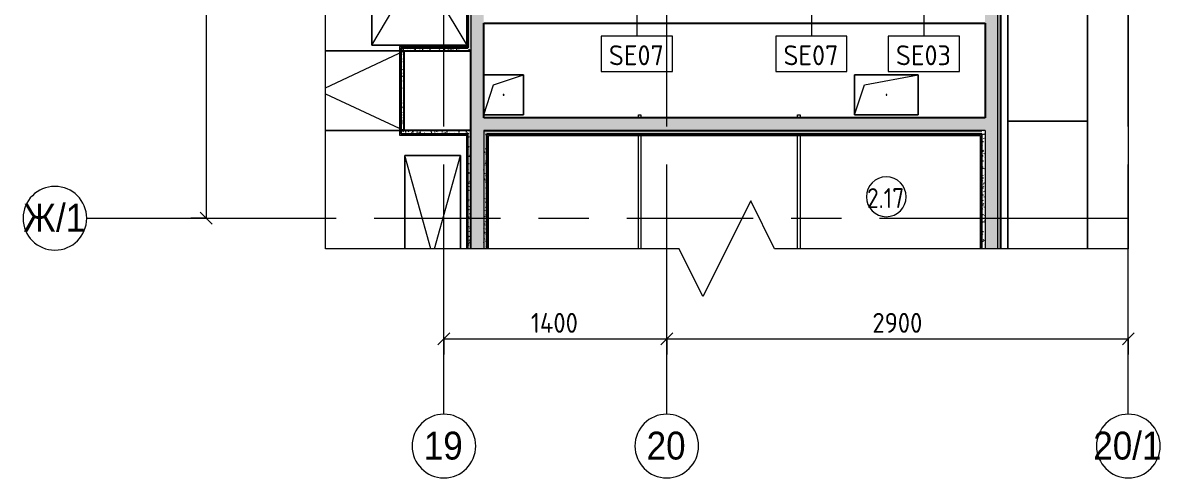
# Model space of a CAD drawing. Header units: millimetres. Extents: x 11693 to 241752, y -8553 to 29926.
# Drawn here: x 234508 to 241752, y 20520 to 23375 of the extents above; entities that cross this region are included whole.
import ezdxf

# ---------------------------------------------------------------- set-up
doc = ezdxf.new("R2010")
doc.units = ezdxf.units.MM
doc.linetypes.add('Осевая', pattern=[1587.5, 317.5, -238.125, 793.75, -238.125])
for name, color, linetype, lineweight in [('A-ANNO-DIMS', 7, 'Continuous', 9), ('A-ANNO-DIMS-50', 7, 'Continuous', 9), ('A-AREA-IDEN', 7, 'Continuous', 9), ('A-DETL-GENF', 7, 'Continuous', 9), ('A-GENM', 7, 'Continuous', 9), ('A-WALL-2', 7, 'Continuous', 9), ('I-FURN', 7, 'Continuous', 9), ('I-WALL', 7, 'Continuous', 9), ('P-SANR-FIXT-IDEN', 7, 'Continuous', 9), ('Оси', 7, 'Continuous', 9), ('Оси-1', 7, 'Continuous', 20), ('Оси-2', 7, 'Осевая', 9)]:
    doc.layers.add(name, color=color, linetype=linetype, lineweight=lineweight)
doc.layers.add('A-WALL-1', color=7, linetype='Continuous', lineweight=25, true_color=0x3c3c3c)
doc.layers.add('A-WALL-FNSH-1', color=7, linetype='Continuous', lineweight=15, true_color=0x3c3c3c)
doc.styles.add('Arial', font='arial.ttf', dxfattribs={"width": 0.9, "height": 175})
doc.styles.add('GOST Common', font='GOST_Common.ttf', dxfattribs={"width": 0.9, "height": 125})
doc.styles.add('GOST Common_1', font='GOST_Common.ttf', dxfattribs={"height": 125})
doc.styles.add('ISOCPEUR', font='isocpeur.ttf', dxfattribs={"width": 0.9, "height": 125})
doc.dimstyles.new('ISO-2_5_0_9К_БОЛЬШОЙ', dxfattribs={"dimscale": 304.8, "dimtxt": 124.497647, "dimasz": 0.246063, "dimexe": 0.19685, "dimexo": 0.492126, "dimgap": 0, "dimtad": 1, "dimdec": 0, "dimrnd": 10, "dimzin": 0, "dimdsep": 46, "dimtxsty": 'ISOCPEUR', "dimblk1": 'OBLIQUE', "dimblk2": 'OBLIQUE', "dimsah": 1, "dimcen": 0.09, "dimdle": 0.19685, "dimazin": 0, "dimtfac": 1, "dimtdec": 4, "dimtix": 1, "dimtmove": 0, "dimatfit": 3, "dimfxl": 1, "dimtvp": 1, "dimtolj": 1, "dimtzin": 0, "dimarcsym": 2})
pattern_1 = [(135, (166592.37, 0), (-37.717076, -37.717076), [53.34, -8.89, 1.778, -8.89]), (135, (166592.37, 37.694), (-37.717076, -37.717076), []), (50, (166592.37, 0), (63.763904, -5.57885), [6.667, -73.342]), (355, (166592.37, 0), (-12.334876, 66.869514), [5.334, -58.674]), (100.451, (166597.684, -0.465), (51.43036, 61.29098), [5.667, -62.332]), (46.184, (166592.37, 17.78), (94.87722, -14.714836), [10.001, -110.014]), (96.636, (166600.28, 16.55), (83.09115, 86.5993), [8.5, -93.497]), (351.184, (166592.37, 17.78), (83.09204, 86.59928), [8.001, -88.011]), (21, (166601.26, 13.335), (53.064487, -35.792726), [6.667, -73.342]), (326, (166601.26, 13.335), (21.63066, 64.46546), [5.334, -58.674]), (71.451, (166605.68, 10.35), (74.69646, 28.672367), [5.667, -62.332]), (37.5, (166592.37, 0), (1.080413, 29.594271), [1.676, -56.286, 1.676, -57.887, -58.896]), (37.5, (166592.37, 0), (1.080413, 29.594271), [-117.526, 1.676, -57.22]), (7.5, (166592.37, 0), (23.386368, 35.063507), [1.676, -32.283, 1.676, -54.953, -22.447]), (7.5, (166592.37, 0), (23.386368, 35.063507), [-90.589, 1.676, -20.771]), (327.5, (166572.545, 0), (47.456567, -2.005468), [1.676, -20.549, 1.676, -67.666, -92.011]), (327.5, (166572.545, 0), (47.456567, -2.005468), [-91.567, 1.676, -90.335]), (317.5, (166563.655, 0), (51.844948, 8.89904), [1.676, -27.216, 1.676, -44.374, -65.341]), (317.5, (166563.655, 0), (51.844948, 8.89904), [-74.943, 1.676, -63.665])]
pattern_2 = [(0, (166592.37, 0), (60.96, 15.24), [5.029, -40.691, 5.029, -40.691, -243.84]), (0, (166592.37, 0), (60.96, 15.24), [-91.44, 5.029, -86.411, 5.029, -40.691, -106.68]), (0, (166592.37, 0), (60.96, 15.24), [-228.6, 5.029, -25.451, 5.029, -71.171]), (120, (166615.23, 7.62), (-43.6782272, 45.1729086), [5.029, -40.691, 5.029, -40.691, -243.84]), (120, (166615.23, 7.62), (-43.6782272, 45.1729086), [-91.44, 5.029, -86.411, 5.029, -40.691, -106.68]), (120, (166615.23, 7.62), (-43.6782272, 45.1729086), [-228.6, 5.029, -25.451, 5.029, -71.171]), (240, (166622.85, 38.1), (-17.2817728, -60.4129086), [5.029, -40.691, 5.029, -40.691, -243.84]), (240, (166622.85, 38.1), (-17.2817728, -60.4129086), [-91.44, 5.029, -86.411, 5.029, -40.691, -106.68]), (240, (166622.85, 38.1), (-17.2817728, -60.4129086), [-228.6, 5.029, -25.451, 5.029, -71.171])]

# ---------------------------------------------------------------- blocks, each defined once
blk = doc.blocks.new('131_Сантехническая перегородка - СП-2-16286057-Фрагмент 2_4')
at = {"layer": 'A-GENM'}
for p, q in [((258.6, 8), (969, 8)), ((1080, 8), (1100, 8)), ((1100, 8), (1100, -8)), ((969, -8), (258.6, -8)), ((1100, -8), (1080, -8))]:
    blk.add_line(p, q, dxfattribs=at)
blk = doc.blocks.new('GM_Отверстие прямоугольное _в плите_ - Отверстие-21612502-Фрагмент 2_4')
at = {"layer": 'A-GENM'}
for p, q in [((-200, -125), (-200, 125)), ((-200, 125), (200, 125)), ((200, 125), (-200, 125)), ((-200, 125), (-200, -125)), ((-137.5, 62.5), (200, 125)), ((200, 125), (200, -125)), ((200, -125), (200, 125)), ((-200, -125), (-137.5, 62.5)), ((200, -125), (-200, -125)), ((-200, -125), (200, -125))]:
    blk.add_line(p, q, dxfattribs=at)
for start, end in [(360, 180), (180, 360)]:
    blk.add_arc((0, 0), 2.5, start, end, dxfattribs=at)
blk = doc.blocks.new('GM_Отверстие прямоугольное _в плите_ - Отверстие-21605184-Фрагмент 2_4')
at = {"layer": 'A-GENM'}
for p, q in [((-125, 125), (125, 125)), ((125, 125), (-125, 125)), ((-62.5, 62.5), (125, 125)), ((125, 125), (125, -125)), ((125, -125), (125, 125)), ((-125, -125), (-62.5, 62.5)), ((125, -125), (-125, -125)), ((-125, -125), (125, -125))]:
    blk.add_line(p, q, dxfattribs=at)
for start, end in [(360, 180), (180, 360)]:
    blk.add_arc((0, 0), 2.5, start, end, dxfattribs=at)
blk = doc.blocks.new('Шкаф параметрический - 1_59-26183054-Фрагмент 2_4')
at = {"layer": 'I-FURN'}
for p, q in [((0, 0), (1000, 600)), ((0, 600), (1000, 0)), ((1000, 600), (0, 600)), ((0, 600), (0, 0)), ((0, 5.6), (0, 600)), ((0, 600), (1000, 600)), ((1000, 0), (1000, 600)), ((1000, 600), (1000, 5.6)), ((0, 0), (1000, 0))]:
    blk.add_line(p, q, dxfattribs=at)
blk = doc.blocks.new('Шкаф параметрический - 5_28-26355758-Фрагмент 2_4')
at = {"layer": 'I-FURN'}
for p, q in [((664.2, 186), (1250, 350)), ((1250, 350), (664.2, 350)), ((664.2, 350), (1250, 350)), ((1250, 0), (1250, 350)), ((1250, 350), (1250, 0)), ((664.2, 164), (1250, 0)), ((664.2, 0), (1250, 0)), ((1250, 0), (664.2, 0))]:
    blk.add_line(p, q, dxfattribs=at)
blk = doc.blocks.new('Шкаф параметрический - 1_57-26355781-Фрагмент 2_4')
at = {"layer": 'I-FURN'}
for p, q in [((575.9, 269.1), (1070, 500.1)), ((1070, 500.1), (575.9, 500.1)), ((575.9, 500.1), (1041, 500.1)), ((1070, 0), (1070, 500.1)), ((575.9, 230.9), (1070, 0)), ((575.9, 0), (1070, 0)), ((1041, 0), (575.9, 0))]:
    blk.add_line(p, q, dxfattribs=at)
blk = doc.blocks.new('DET_L_Линия разрыва - М100-30911464-Фрагмент 2_4')
at = {"layer": 'A-DETL-GENF'}
for p, q in [((2750, -300), (3050, 300)), ((3050, 300), (3200, 0)), ((0, 0), (2600, 0)), ((2600, 0), (2750, -300)), ((3200, 0), (5800, 0))]:
    blk.add_line(p, q, dxfattribs=at)
blk = doc.blocks.new('DET_L_Линия разрыва - М100-30911462-Фрагмент 2_4')
at = {"layer": 'A-DETL-GENF'}
for p, q in [((2765, 300), (2615, 0)), ((3065, -300), (2765, 300)), ((2615, 0), (0, 0)), ((3215, 0), (3065, -300)), ((5830.1, 0), (3215, 0))]:
    blk.add_line(p, q, dxfattribs=at)
blk = doc.blocks.new('DET_L_Линия разрыва - М100-30911463-Фрагмент 2_4')
at = {"layer": 'A-DETL-GENF'}
for p, q in [((2371.6, -300), (2671.6, 300)), ((2671.6, 300), (2821.6, 0)), ((0, 0), (2221.6, 0)), ((2221.6, 0), (2371.6, -300)), ((2821.6, 0), (5043.3, 0))]:
    blk.add_line(p, q, dxfattribs=at)
blk = doc.blocks.new('Ось сетки - D8-29747960-Фрагмент 2_4')
at = {"layer": 'Оси-1'}
for start, end in [(360, 180), (180, 360)]:
    blk.add_arc((0, 0), 4, start, end, dxfattribs=at)
blk = doc.blocks.new('DIMBLOCK69-Фрагмент 2_4')
at = {"layer": 'A-ANNO-DIMS-50'}
for p, q in [((237152.4, 21295.6), (237152.4, 21452.6)), ((238552.4, 21295.6), (238552.4, 21452.6)), ((237152.4, 21392.6), (238552.4, 21392.6)), ((237152.4, 21392.6), (237152.4, 21295.6)), ((238552.4, 21392.6), (238552.4, 21295.6))]:
    blk.add_line(p, q, dxfattribs=at)
at = {"layer": 'A-ANNO-DIMS-50', "lineweight": 20}
for p, q in [((237152.4, 21392.6), (237114.9, 21355.1)), ((237152.4, 21392.6), (237189.9, 21430.1)), ((238552.4, 21392.6), (238514.9, 21355.1)), ((238552.4, 21392.6), (238589.9, 21430.1))]:
    blk.add_line(p, q, dxfattribs=at)
at = {"layer": 'A-ANNO-DIMS-50', "color": 0, "insert": (237699.1, 21555.9), "char_height": 125, "width": 367.747, "attachment_point": 1, "line_spacing_factor": 1.149209, "style": 'ISOCPEUR'}
blk.add_mtext('1400', dxfattribs=at)
blk = doc.blocks.new('_Oblique')
at = {"color": 0, "linetype": 'ByBlock', "lineweight": -2}
blk.add_line((-0.5, -0.5), (0.5, 0.5), dxfattribs=at)
blk = doc.blocks.new('DIMBLOCK70-Фрагмент 2_4')
at = {"layer": 'A-ANNO-DIMS-50'}
for p, q in [((238552.4, 21295.6), (238552.4, 21452.6)), ((241452.4, 21295.6), (241452.4, 21452.6)), ((238552.4, 21392.6), (241452.4, 21392.6)), ((238552.4, 21392.6), (238552.4, 21295.6)), ((241452.4, 21392.6), (241452.4, 21295.6))]:
    blk.add_line(p, q, dxfattribs=at)
at = {"layer": 'A-ANNO-DIMS-50', "lineweight": 20}
for p, q in [((238552.4, 21392.6), (238514.9, 21355.1)), ((238552.4, 21392.6), (238589.9, 21430.1)), ((241452.4, 21392.6), (241414.9, 21355.1)), ((241452.4, 21392.6), (241489.9, 21430.1))]:
    blk.add_line(p, q, dxfattribs=at)
at = {"layer": 'A-ANNO-DIMS-50', "color": 0, "insert": (239844.4, 21555.9), "char_height": 125, "width": 379.239, "attachment_point": 1, "line_spacing_factor": 1.149209, "style": 'ISOCPEUR'}
blk.add_mtext('2900', dxfattribs=at)
blk = doc.blocks.new('DIMBLOCK71-Фрагмент 2_4')
at = {"layer": 'A-ANNO-DIMS-50', "lineweight": 20}
for p, q in [((235658.9, 27000), (235621.4, 27037.5)), ((235658.9, 27000), (235696.4, 26962.5)), ((235658.9, 22150), (235621.4, 22187.5)), ((235658.9, 22150), (235696.4, 22112.5))]:
    blk.add_line(p, q, dxfattribs=at)
at = {"layer": 'A-ANNO-DIMS-50'}
for p, q in [((235658.9, 27060), (235658.9, 22150)), ((235562, 27000), (235718.9, 27000)), ((235658.9, 27000), (235562, 27000)), ((235562, 22150), (235718.9, 22150)), ((235658.9, 22150), (235562, 22150))]:
    blk.add_line(p, q, dxfattribs=at)
at = {"layer": 'A-ANNO-DIMS-50', "color": 0, "insert": (235495.6, 24411), "char_height": 125, "width": 393.604, "attachment_point": 1, "rotation": 90, "line_spacing_factor": 1.149209, "style": 'ISOCPEUR'}
blk.add_mtext('4850', dxfattribs=at)
blk = doc.blocks.new('Марка_Помещения - Номер-25198446-Фрагмент 2_4')
at = {"layer": 'A-AREA-IDEN'}
for start, end in [(360, 180), (180, 360)]:
    blk.add_arc((0, 0), 2.5, start, end, dxfattribs=at)
blk = doc.blocks.new('М_сантехническая_рамка1 - В рамке-30590747-Фрагмент 2_4')
at = {"layer": 'P-SANR-FIXT-IDEN'}
for p, q in [((4.29, 2.24), (-4.64, 2.24)), ((-4.64, 2.24), (-4.64, -2.18)), ((4.29, -2.18), (4.29, 2.24)), ((-4.64, -2.18), (4.29, -2.18))]:
    blk.add_line(p, q, dxfattribs=at)

msp = doc.modelspace()

# ---------------------------------------------------------------- hatches: boundary and pattern name
at = {"layer": 'I-WALL'}
h = msp.add_hatch(dxfattribs=at)
h.set_pattern_fill('FP_10', color=256, style=0, pattern_type=2)
h.set_pattern_definition(pattern_2)
h.paths.add_polyline_path([(240652.4, 21958.6), (240652.4, 25200), (240640.4, 25200), (240640.4, 25170), (240632.4, 25170), (240632.4, 21958.6), (240638.2, 21958.6)])
h.paths.add_polyline_path([(240652.4, 26300), (240652.4, 26880), (240632.4, 26880), (240632.4, 26330), (240640.4, 26330), (240640.4, 26300)])
h = msp.add_hatch(dxfattribs=at)
h.set_pattern_fill('FP_6', color=256, style=0, pattern_type=2)
h.set_pattern_definition(pattern_1)
h.paths.add_polyline_path([(237364.7, 21958.6), (237402.4, 21958.6), (237402.4, 26617.5), (237322.4, 26617.5), (237322.4, 21958.6), (237350.6, 21958.6)])
h = msp.add_hatch(dxfattribs=at)
h.set_pattern_fill('FP_6', color=256, style=0, pattern_type=2)
h.set_pattern_definition(pattern_1)
h.paths.add_polyline_path([(240583.1, 21958.6), (240632.4, 21958.6), (240632.4, 25200), (240552.4, 25200), (240552.4, 21958.6), (240581.2, 21958.6)])
h.paths.add_polyline_path([(240632.4, 26300), (240632.4, 26587.5), (240552.4, 26587.5), (240552.4, 26300)])
h = msp.add_hatch(dxfattribs=at)
h.set_pattern_fill('FP_10', color=256, style=0, pattern_type=2)
h.set_pattern_definition(pattern_2)
h.paths.add_polyline_path([(237322.4, 23220), (237322.4, 26330), (237302.4, 26330), (237302.4, 23220)])
h = msp.add_hatch(dxfattribs=at)
h.set_pattern_fill('FP_10', color=256, style=0, pattern_type=2)
h.set_pattern_definition(pattern_2)
h.paths.add_polyline_path([(236882.4, 22700), (236902.4, 22700), (236902.4, 23220), (236882.4, 23220), (236882.4, 23200.1)])
h = msp.add_hatch(dxfattribs=at)
h.set_pattern_fill('FP_10', color=256, style=0, pattern_type=2)
h.set_pattern_definition(pattern_2)
h.paths.add_polyline_path([(237322.4, 23200), (237322.4, 23220), (236902.4, 23220), (236902.4, 23200)])
h = msp.add_hatch(dxfattribs=at)
h.set_pattern_fill('FP_6', color=256, style=0, pattern_type=2)
h.set_pattern_definition(pattern_1)
h.paths.add_polyline_path([(240532.4, 22700), (240552.4, 22700), (240552.4, 22780), (237402.4, 22780), (237402.4, 22700), (238869.9, 22700)])
h = msp.add_hatch(dxfattribs=at)
h.set_pattern_fill('FP_10', color=256, style=0, pattern_type=2)
h.set_pattern_definition(pattern_2)
h.paths.add_polyline_path([(236902.4, 22680), (237302.4, 22680), (237302.4, 22700), (236882.4, 22700), (236882.4, 22680)])
h = msp.add_hatch(dxfattribs=at)
h.set_pattern_fill('FP_10', color=256, style=0, pattern_type=2)
h.set_pattern_definition(pattern_2)
h.paths.add_polyline_path([(237322.4, 21958.6), (237322.4, 22700), (237302.4, 22700), (237302.4, 21958.6), (237311.9, 21958.6)])
h = msp.add_hatch(dxfattribs=at)
h.set_pattern_fill('FP_10', color=256, style=0, pattern_type=2)
h.set_pattern_definition(pattern_2)
h.paths.add_polyline_path([(240532.4, 22680), (240532.4, 22700), (237402.4, 22700), (237402.4, 22680), (238869.9, 22680)])
h = msp.add_hatch(dxfattribs=at)
h.set_pattern_fill('FP_10', color=256, style=0, pattern_type=2)
h.set_pattern_definition(pattern_2)
h.paths.add_polyline_path([(237402.4, 21958.6), (237422.4, 21958.6), (237422.4, 22680), (237402.4, 22680)])
h = msp.add_hatch(dxfattribs=at)
h.set_pattern_fill('FP_10', color=256, style=0, pattern_type=2)
h.set_pattern_definition(pattern_2)
h.paths.add_polyline_path([(240539.4, 21958.6), (240552.4, 21958.6), (240552.4, 22700), (240532.4, 22700), (240532.4, 21958.6)])

# ---------------------------------------------------------------- linework, layer by layer
at = {"layer": 'A-WALL-1'}
for p, q in [((237302.4, 26330), (237302.4, 23220)), ((240652.4, 21958.6), (240652.4, 25200)), ((237402.4, 23375), (240552.4, 23375)), ((237402.4, 22780), (237402.4, 23375)), ((240552.4, 23375), (240552.4, 22780)), ((236882.4, 23220), (236882.4, 22680)), ((236882.4, 23220), (237302.4, 23220)), ((236902.4, 22700), (236902.4, 23200)), ((236902.4, 23200), (237322.4, 23200)), ((237322.4, 21958.6), (237322.4, 23200)), ((240552.4, 22780), (237402.4, 22780)), ((236882.4, 22680), (237302.4, 22680)), ((237322.4, 22700), (236902.4, 22700)), ((237302.4, 21958.6), (237302.4, 22680)), ((237402.4, 22700), (240532.4, 22700)), ((237422.4, 22680), (240532.4, 22680)), ((237422.4, 21958.6), (237422.4, 22680)), ((240532.4, 21958.6), (240532.4, 22680))]:
    msp.add_line(p, q, dxfattribs=at)
at = {"layer": 'A-WALL-2'}
for p, q in [((237322.4, 26350), (237322.4, 23200)), ((240632.4, 21958.6), (240632.4, 25170)), ((237402.4, 22700), (237402.4, 21958.6)), ((240552.4, 22700), (240532.4, 22700)), ((240552.4, 22700), (240552.4, 21958.6))]:
    msp.add_line(p, q, dxfattribs=at)
at = {"layer": 'A-WALL-FNSH-1'}
for p, q in [((237293.4, 26321), (237293.4, 23220)), ((240653.4, 21958.6), (240653.4, 25200)), ((237302.4, 23229), (236873.4, 23229)), ((236873.4, 23229), (236873.4, 22671)), ((236873.4, 22671), (237293.4, 22671)), ((237293.4, 22671), (237293.4, 21958.6)), ((237433.4, 22669), (240521.4, 22669)), ((237433.4, 21958.6), (237433.4, 22669)), ((240521.4, 22669), (240521.4, 21958.6))]:
    msp.add_line(p, q, dxfattribs=at)
at = {"layer": 'I-FURN'}
for p, q in [((240695.7, 23760), (240695.7, 22760)), ((240695.7, 22760.1), (240695.7, 23760)), ((241195.7, 22760), (241195.7, 23760)), ((241195.7, 23760), (241195.7, 22760.1)), ((241195.7, 22760.1), (240695.7, 22760.1)), ((240695.7, 22760.1), (240695.7, 21958.6)), ((240695.7, 22760.1), (241195.7, 22760.1)), ((240695.7, 22760), (241195.7, 22760)), ((241195.7, 22760), (240695.7, 22760)), ((240695.7, 21958.6), (240695.7, 22760)), ((241195.7, 21958.6), (241195.7, 22760.1)), ((241195.7, 22760), (241195.7, 21958.6))]:
    msp.add_line(p, q, dxfattribs=at)
at = {"layer": 'P-SANR-FIXT-IDEN'}
for p, q in [((239461.4, 23761), (239461.4, 23292)), ((238364.5, 23559.2), (238364.5, 23292)), ((240167.8, 23486.5), (240167.8, 23292))]:
    msp.add_line(p, q, dxfattribs=at)
at = {"layer": 'Оси'}
for p, q in [((237152.4, 20920.2), (237152.4, 22170.2)), ((238552.4, 20920.2), (238552.4, 22170.2)), ((241452.4, 20920.2), (241452.4, 22170.2)), ((234908.2, 22150), (236158.2, 22150)), ((240201.5, 22150), (241451.5, 22150))]:
    msp.add_line(p, q, dxfattribs=at)
at = {"layer": 'Оси-2'}
for p, q in [((237152.4, 22170.2), (237152.4, 26148.1)), ((238552.4, 22170.2), (238552.4, 26148.1)), ((241452.4, 22170.2), (241452.4, 26148.1)), ((236158.2, 22150), (240201.5, 22150))]:
    msp.add_line(p, q, dxfattribs=at)

# ---------------------------------------------------------------- block references
at = {"layer": 'A-AREA-IDEN', "xscale": 49.99999999999998, "yscale": 49.99999999999998, "zscale": 49.99999999999998}
msp.add_blockref('Марка_Помещения - Номер-25198446-Фрагмент 2_4', (239931.6, 22284.9), dxfattribs=at)
at = {"layer": 'A-DETL-GENF'}
for name, p, rotation in [('DET_L_Линия разрыва - М100-30911462-Фрагмент 2_4', (236408.2, 27788.7), 270.0000000000001), ('DET_L_Линия разрыва - М100-30911464-Фрагмент 2_4', (241451.5, 27758.6), 269.9999999999999), ('DET_L_Линия разрыва - М100-30911463-Фрагмент 2_4', (241451.5, 21958.6), 180)]:
    msp.add_blockref(name, p, dxfattribs=dict(at, rotation=rotation))
at = {"layer": 'A-GENM'}
for name, p in [('GM_Отверстие прямоугольное _в плите_ - Отверстие-21605184-Фрагмент 2_4', (237527.4, 22925)), ('GM_Отверстие прямоугольное _в плите_ - Отверстие-21612502-Фрагмент 2_4', (239932.4, 22925))]:
    msp.add_blockref(name, p, dxfattribs=at)
at = {"layer": 'A-GENM', "rotation": 90.00000000000006}
for p in [(238382.4, 21700), (239382.4, 21700)]:
    msp.add_blockref('131_Сантехническая перегородка - СП-2-16286057-Фрагмент 2_4', p, dxfattribs=at)
at = {"layer": 'I-FURN'}
for name, p, rotation in [('Шкаф параметрический - 1_59-26183054-Фрагмент 2_4', (237298.9, 23237.4), 90.00000000000006), ('Шкаф параметрический - 5_28-26355758-Фрагмент 2_4', (237257.1, 21294.4), 90.00000000000021)]:
    msp.add_blockref(name, p, dxfattribs=dict(at, rotation=rotation))
msp.add_blockref('Шкаф параметрический - 1_57-26355781-Фрагмент 2_4', (235832.4, 22700), dxfattribs=at)
at = {"layer": 'P-SANR-FIXT-IDEN', "xscale": 49.99999999999998, "yscale": 49.99999999999998, "zscale": 49.99999999999998}
for p in [(238373.1, 23180), (239470, 23180), (240176.5, 23180)]:
    msp.add_blockref('М_сантехническая_рамка1 - В рамке-30590747-Фрагмент 2_4', p, dxfattribs=at)
at = {"layer": 'Оси-1', "xscale": 49.99999999999998, "yscale": 49.99999999999998, "zscale": 49.99999999999998, "rotation": 269.9999999999994}
msp.add_blockref('Ось сетки - D8-29747960-Фрагмент 2_4', (234708.2, 22150), dxfattribs=at)
at = {"layer": 'Оси-1', "xscale": 49.99999999999998, "yscale": 49.99999999999998, "zscale": 49.99999999999998}
for p in [(237152.4, 20720.2), (238552.4, 20720.2), (241452.4, 20720.2)]:
    msp.add_blockref('Ось сетки - D8-29747960-Фрагмент 2_4', p, dxfattribs=at)

# ---------------------------------------------------------------- texts
at = {"layer": 'A-AREA-IDEN', "insert": (239810.7, 22339.2), "char_height": 125, "width": 303.038, "attachment_point": 1, "style": 'GOST Common'}
msp.add_mtext('2.17', dxfattribs=at)
at = {"layer": 'P-SANR-FIXT-IDEN', "char_height": 125, "width": 444.937, "attachment_point": 1, "style": 'GOST Common_1'}
for s, insert in [('SE07', (238188.8, 23235.4)), ('SE07', (239285.7, 23235.4)), ('SE03', (239992.2, 23235.4))]:
    msp.add_mtext(s, dxfattribs=dict(at, insert=insert))
at = {"layer": 'Оси', "char_height": 175, "attachment_point": 1, "style": 'Arial'}
for s, insert, width in [('\\fArial|b0|i0|c204|p34|;\\W.9;Ж', (234509.9, 22240.5), 248.924), ('/1', (234715.3, 22240.5), 227.278), ('19', (237026.1, 20810.5), 303.038), ('20', (238426.1, 20810.5), 303.038), ('20/1', (241232.2, 20810.5), 530.316)]:
    msp.add_mtext(s, dxfattribs=dict(at, insert=insert, width=width))

# ---------------------------------------------------------------- dimensions: what is measured, and where the dimension line sits
at = {"layer": 'A-ANNO-DIMS'}
dim = msp.add_linear_dim(base=(235658.9, 22150), p1=(235712, 27000), p2=(235712, 22150), angle=90, dimstyle='ISO-2_5_0_9К_БОЛЬШОЙ', override={"dimpost": '<>', "dimfxl": 4849.999753}, dxfattribs=at)
dim.commit()
dim.dimension.update_dxf_attribs({"geometry": 'DIMBLOCK71-Фрагмент 2_4', "text_midpoint": (235596.4, 24575)})
for base, p1, p2, override, picture, middle in [((238552.4, 21392.6), (237152.4, 21445.6), (238552.4, 21445.6), {"dimpost": '<>', "dimfxl": 1400}, 'DIMBLOCK69-Фрагмент 2_4', (237852.4, 21455.1)), ((241452.4, 21392.6), (238552.4, 21445.6), (241452.4, 21445.6), {"dimpost": '<>', "dimfxl": 2900}, 'DIMBLOCK70-Фрагмент 2_4', (240002.4, 21455.1))]:
    dim = msp.add_linear_dim(base=base, p1=p1, p2=p2, dimstyle='ISO-2_5_0_9К_БОЛЬШОЙ', override=override, dxfattribs=at)
    dim.commit()
    dim.dimension.update_dxf_attribs({"geometry": picture, "text_midpoint": middle})

doc.saveas('drawing.dxf')
